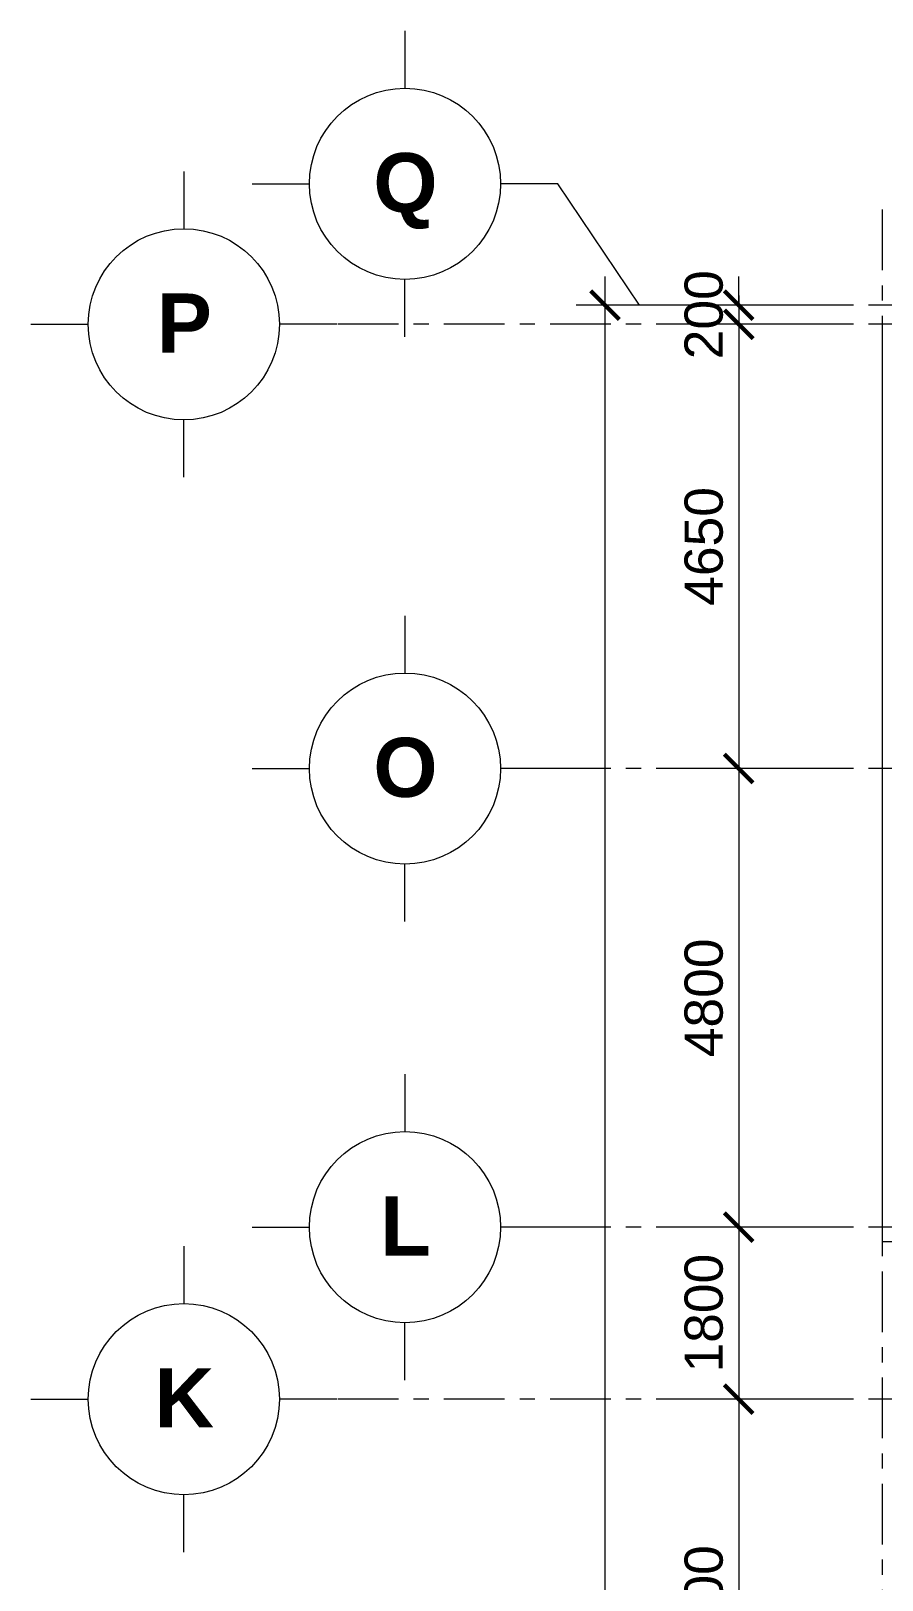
# Model space of a CAD drawing. Header units: millimetres. Extents: x -20144 to 126922, y -42414 to 48263.
# Drawn here: x -17407 to -8499, y 29257 to 45470 of the extents above; entities that cross this region are included whole.
import ezdxf

# ---------------------------------------------------------------- set-up
doc = ezdxf.new("R2010")
doc.units = ezdxf.units.MM
doc.linetypes.add('Grid Line', pattern=[22.225, 12.7, -3.175, 3.175, -3.175])
for name, color, linetype, lineweight in [('DIM', 1, 'Continuous', 5), ('KH', 6, 'Continuous', 5), ('NET THAY 1', 41, 'Continuous', 5), ('TRUC', 225, 'Continuous', 5)]:
    doc.layers.add(name, color=color, linetype=linetype, lineweight=lineweight)
doc.styles.add('Arial_B', font='arialbd.ttf', dxfattribs={"height": 3})
doc.styles.add('TA1', font='arial.ttf')
doc.dimstyles.new('D_200_KTx2', dxfattribs={"dimtxt": 400, "dimasz": 300, "dimexe": 300, "dimexo": 300, "dimgap": 160, "dimtad": 1, "dimdec": 0, "dimzin": 9, "dimtxsty": 'TA1', "dimblk": 'ARCHTICK', "dimcen": 1, "dimdle": 300, "dimclrd": 256, "dimclre": 256, "dimclrt": 7, "dimadec": 0, "dimazin": 0, "dimtfac": 1, "dimtdec": 0, "dimtix": 1, "dimtmove": 1, "dimatfit": 3, "dimldrblk": 'ARCHTICK', "dimfxl": 0, "dimtolj": 1, "dimtzin": 0, "dimlwd": -1, "dimlwe": -1, "dimarcsym": 0})

# ---------------------------------------------------------------- blocks, each defined once
blk = doc.blocks.new('_ARCHTICK')
at = {"color": 0, "linetype": 'ByBlock', "const_width": 0.15}
blk.add_lwpolyline([(-0.5, -0.5), (0.5, 0.5)], dxfattribs=at)
blk = doc.blocks.new('*D192')
at = {"layer": 'Defpoints', "color": 0, "transparency": 16777216}
for p in [(-8499, 42600), (-9999, 42400), (-8499, 42400)]:
    blk.add_point(p, dxfattribs=at)
at = {"layer": 'DIM', "transparency": 16777216}
for p, q in [((-9999, 42600), (-9999, 42900)), ((-8799, 42600), (-10299, 42600)), ((-9999, 42600), (-9999, 42400)), ((-8799, 42400), (-10299, 42400)), ((-9999, 42400), (-9999, 42100))]:
    blk.add_line(p, q, dxfattribs=at)
at = {"layer": 'DIM', "transparency": 16777216, "xscale": 300, "yscale": 300, "zscale": 300}
for p, rotation in [((-9999, 42600), 270), ((-9999, 42400), 90)]:
    blk.add_blockref('_ARCHTICK', p, dxfattribs=dict(at, rotation=rotation))
at = {"layer": 'DIM', "color": 7, "transparency": 16777216, "insert": (-10364, 42500), "char_height": 400, "attachment_point": 5, "rotation": 90, "style": 'TA1'}
blk.add_mtext('\\A1;200', dxfattribs=at)
blk = doc.blocks.new('*D193')
at = {"layer": 'Defpoints', "color": 0, "transparency": 16777216}
for p in [(-8499, 42400), (-9999, 37750), (-8499, 37750)]:
    blk.add_point(p, dxfattribs=at)
at = {"layer": 'DIM', "transparency": 16777216}
for p, q in [((-9999, 42700), (-9999, 37450)), ((-8799, 42400), (-10299, 42400)), ((-8799, 37750), (-10299, 37750))]:
    blk.add_line(p, q, dxfattribs=at)
at = {"layer": 'DIM', "transparency": 16777216, "xscale": 300, "yscale": 300, "zscale": 300}
for p, rotation in [((-9999, 42400), 90), ((-9999, 37750), 270)]:
    blk.add_blockref('_ARCHTICK', p, dxfattribs=dict(at, rotation=rotation))
at = {"layer": 'DIM', "color": 7, "transparency": 16777216, "insert": (-10364, 40075), "char_height": 400, "attachment_point": 5, "rotation": 90, "style": 'TA1'}
blk.add_mtext('\\A1;4650', dxfattribs=at)
blk = doc.blocks.new('*D194')
at = {"layer": 'Defpoints', "color": 0, "transparency": 16777216}
for p in [(-8499, 37750), (-9999, 32950), (-8499, 32950)]:
    blk.add_point(p, dxfattribs=at)
at = {"layer": 'DIM', "transparency": 16777216}
for p, q in [((-9999, 38050), (-9999, 32650)), ((-8799, 37750), (-10299, 37750)), ((-8799, 32950), (-10299, 32950))]:
    blk.add_line(p, q, dxfattribs=at)
at = {"layer": 'DIM', "transparency": 16777216, "xscale": 300, "yscale": 300, "zscale": 300}
for p, rotation in [((-9999, 37750), 90), ((-9999, 32950), 270)]:
    blk.add_blockref('_ARCHTICK', p, dxfattribs=dict(at, rotation=rotation))
at = {"layer": 'DIM', "color": 7, "transparency": 16777216, "insert": (-10364, 35350), "char_height": 400, "attachment_point": 5, "rotation": 90, "style": 'TA1'}
blk.add_mtext('\\A1;4800', dxfattribs=at)
blk = doc.blocks.new('*D195')
at = {"layer": 'Defpoints', "color": 0, "transparency": 16777216}
for p in [(-8499, 32950), (-9999, 31150), (-8499, 31150)]:
    blk.add_point(p, dxfattribs=at)
at = {"layer": 'DIM', "transparency": 16777216}
for p, q in [((-9999, 33250), (-9999, 30850)), ((-8799, 32950), (-10299, 32950)), ((-8799, 31150), (-10299, 31150))]:
    blk.add_line(p, q, dxfattribs=at)
at = {"layer": 'DIM', "transparency": 16777216, "xscale": 300, "yscale": 300, "zscale": 300}
for p, rotation in [((-9999, 32950), 90), ((-9999, 31150), 270)]:
    blk.add_blockref('_ARCHTICK', p, dxfattribs=dict(at, rotation=rotation))
at = {"layer": 'DIM', "color": 7, "transparency": 16777216, "insert": (-10364, 32050), "char_height": 400, "attachment_point": 5, "rotation": 90, "style": 'TA1'}
blk.add_mtext('\\A1;1800', dxfattribs=at)
blk = doc.blocks.new('*D196')
at = {"layer": 'Defpoints', "color": 0, "transparency": 16777216}
for p in [(-8499, 31150), (-9999, 26850), (-8499, 26850)]:
    blk.add_point(p, dxfattribs=at)
at = {"layer": 'DIM', "transparency": 16777216}
for p, q in [((-9999, 31450), (-9999, 26550)), ((-8799, 31150), (-10299, 31150)), ((-8799, 26850), (-10299, 26850))]:
    blk.add_line(p, q, dxfattribs=at)
at = {"layer": 'DIM', "transparency": 16777216, "xscale": 300, "yscale": 300, "zscale": 300}
for p, rotation in [((-9999, 31150), 90), ((-9999, 26850), 270)]:
    blk.add_blockref('_ARCHTICK', p, dxfattribs=dict(at, rotation=rotation))
at = {"layer": 'DIM', "color": 7, "transparency": 16777216, "insert": (-10364, 29000), "char_height": 400, "attachment_point": 5, "rotation": 90, "style": 'TA1'}
blk.add_mtext('\\A1;4300', dxfattribs=at)
blk = doc.blocks.new('*D205')
at = {"layer": 'Defpoints', "color": 0, "transparency": 16777216}
for p in [(-8499, 42600), (-11399, 0), (-8499, 0)]:
    blk.add_point(p, dxfattribs=at)
at = {"layer": 'DIM', "transparency": 16777216}
for p, q in [((-11399, 42900), (-11399, -300)), ((-8799, 42600), (-11699, 42600)), ((-8799, 0), (-11699, 0))]:
    blk.add_line(p, q, dxfattribs=at)
at = {"layer": 'DIM', "transparency": 16777216, "xscale": 300, "yscale": 300, "zscale": 300}
for p, rotation in [((-11399, 42600), 90), ((-11399, 0), 270)]:
    blk.add_blockref('_ARCHTICK', p, dxfattribs=dict(at, rotation=rotation))
at = {"layer": 'DIM', "color": 7, "transparency": 16777216, "insert": (-11764, 21300), "char_height": 400, "attachment_point": 5, "rotation": 90, "style": 'TA1'}
blk.add_mtext('\\A1;42600', dxfattribs=at)
blk = doc.blocks.new('Grid - FamilyAL-KH TRUC-550400-MẶT BẰNG HẦM 2')
at = {"layer": 'KH'}
for p, q in [((0, 7), (0, 4)), ((-8, -1), (-5, -1)), ((8, -1), (5, -1)), ((0, -9), (0, -6))]:
    blk.add_line(p, q, dxfattribs=at)
blk.add_circle((0, -1), 5, dxfattribs=at)

msp = doc.modelspace()

# ---------------------------------------------------------------- linework, layer by layer
at = {"layer": 'NET THAY 1'}
for p, q in [((-8499.5, 42399.9), (-8499.5, 32800.1)), ((1350.5, 42399.9), (-8499.5, 42399.9)), ((-8499.5, 32800.1), (-1899.5, 32800.1))]:
    msp.add_line(p, q, dxfattribs=at)
at = {"layer": 'TRUC'}
msp.add_line((-11036.3, 42599.9), (-11892.4, 43869.9), dxfattribs=at)
at = {"layer": 'TRUC', "linetype": 'Grid Line', "ltscale": 50}
for p, q in [((-8499.5, 43599.9), (-8499.5, -4500.1)), ((42000.5, 42599.9), (-11036.3, 42599.9)), ((42000.5, 42399.9), (-14407, 42399.9)), ((42000.5, 37749.9), (-12092.4, 37749.9)), ((42000.5, 32949.9), (-12092.4, 32949.9)), ((42000.5, 31149.9), (-14407, 31149.9))]:
    msp.add_line(p, q, dxfattribs=at)

# ---------------------------------------------------------------- block references
at = {"lineweight": 5, "xscale": 200.0000000000002, "yscale": 200.0000000000002, "zscale": 200.0000000000002, "rotation": 90}
for p in [(-13692.4, 43869.9), (-16007, 42399.9), (-13692.4, 37749.9), (-13692.4, 32949.9), (-16007, 31149.9)]:
    msp.add_blockref('Grid - FamilyAL-KH TRUC-550400-MẶT BẰNG HẦM 2', p, dxfattribs=at)

# ---------------------------------------------------------------- texts
at = {"layer": 'KH', "char_height": 619.048, "attachment_point": 2, "line_spacing_factor": 0.941778, "style": 'Arial_B'}
for s, insert, width in [('\\fArial|b1|i0|c0|p34|;Q', (-13487.2, 44192.4), 785.949), ('\\fArial|b1|i0|c0|p34|;P', (-15801.9, 42722.4), 668.424), ('\\fArial|b1|i0|c0|p34|;O', (-13487.2, 38072.4), 785.949), ('\\fArial|b1|i0|c0|p34|;L', (-13487.2, 33272.4), 617.007), ('\\fArial|b1|i0|c0|p34|;K', (-15801.9, 31472.4), 727.186)]:
    msp.add_mtext(s, dxfattribs=dict(at, insert=insert, width=width))

# ---------------------------------------------------------------- dimensions: what is measured, and where the dimension line sits
at = {"layer": 'DIM'}
for base, p1, p2, picture, middle in [((-11399.5, -0.1), (-8499.5, 42599.9), (-8499.5, -0.1), '*D205', (-11763.7, 21299.9)), ((-9999.5, 42399.9), (-8499.5, 42599.9), (-8499.5, 42399.9), '*D192', (-10363.7, 42499.9)), ((-9999.5, 37749.9), (-8499.5, 42399.9), (-8499.5, 37749.9), '*D193', (-10363.7, 40074.9)), ((-9999.5, 32949.9), (-8499.5, 37749.9), (-8499.5, 32949.9), '*D194', (-10363.7, 35349.9)), ((-9999.5, 31149.9), (-8499.5, 32949.9), (-8499.5, 31149.9), '*D195', (-10363.7, 32049.9)), ((-9999.5, 26849.9), (-8499.5, 31149.9), (-8499.5, 26849.9), '*D196', (-10363.8, 28999.9))]:
    dim = msp.add_linear_dim(base=base, p1=p1, p2=p2, angle=90, dimstyle='D_200_KTx2', dxfattribs=at)
    dim.commit()
    dim.dimension.update_dxf_attribs({"geometry": picture, "text_midpoint": middle})

doc.saveas('drawing.dxf')
